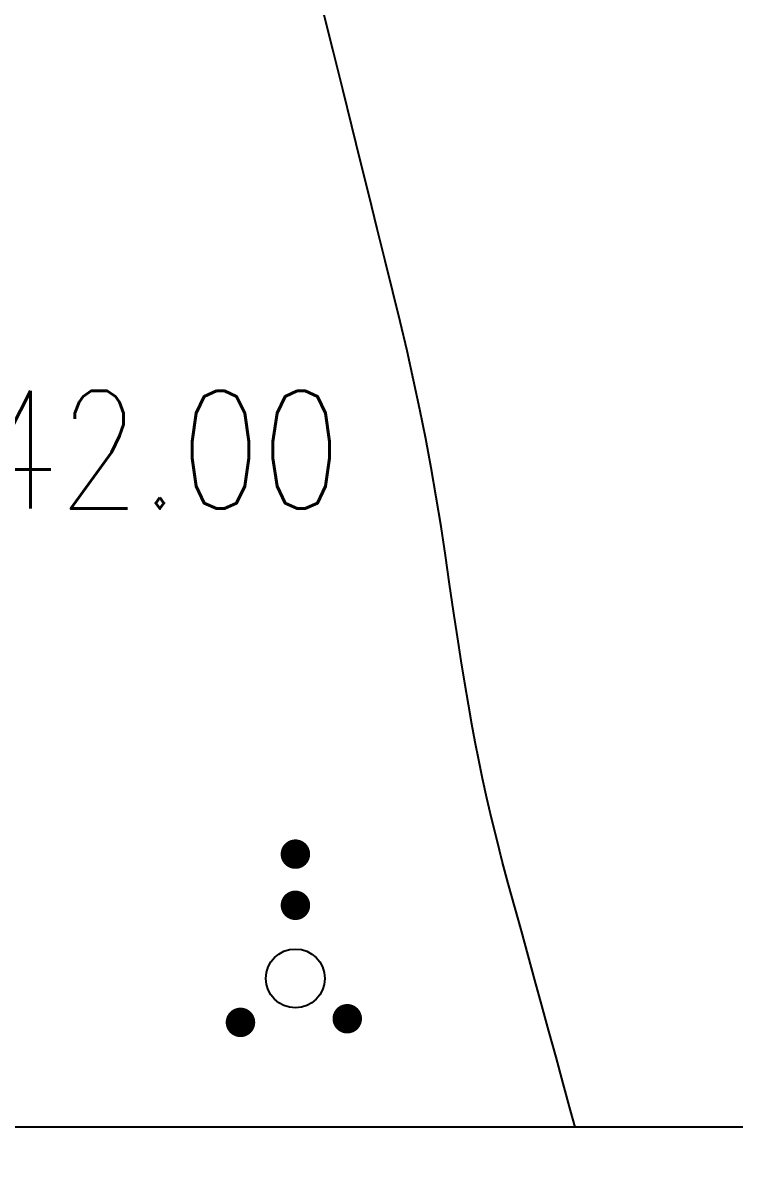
# Model space of a CAD drawing. Extents: x 39624947 to 39626627, y 3418539 to 3418836.
# Drawn here: x 39626533.92 to 39626546, y 3418672.89 to 3418692.45 of the extents above; entities that cross this region are included whole.
import ezdxf
from ezdxf.enums import TextEntityAlignment as Align

# ---------------------------------------------------------------- set-up
doc = ezdxf.new("R2010")
doc.units = 0
doc.layers.get('0').update_dxf_attribs({"linetype": 'CONTINUOUS'})
doc.layers.add('GCD', color=7, linetype='CONTINUOUS')
doc.layers.add('PUB_WALL', color=9, linetype='CONTINUOUS')
doc.styles.add('HZ', font='rs.shx', dxfattribs={"width": 0.8, "bigfont": 'hztxt.shx'})

# ---------------------------------------------------------------- blocks, each defined once
blk = doc.blocks.new('GC160')
at = {"const_width": 0.25}
for points in [[(1.584, 3.353, 1), (1.834, 3.353, 1)], [(1.584, 2.484, 1), (1.834, 2.484, 1)], [(2.464, 0.558, 1), (2.714, 0.558, 1)], [(0.652, 0.496, 1), (0.902, 0.496, 1)]]:
    blk.add_lwpolyline(points, format="xyb", close=True, dxfattribs=at)
blk.add_circle((1.709, 1.242), 0.5)
blk = doc.blocks.new('GC200')
at = {"linetype": 'Continuous', "const_width": 0.2, "flags": 128}
blk.add_lwpolyline([(-0.1, 0, 1), (0.1, 0, 1)], format="xyb", close=True, dxfattribs=at)
blk = doc.blocks.new('333377777')
at = {"layer": 'PUB_WALL', "color": 252, "ltscale": 0.01}
blk.add_lwpolyline([(39623291.375, 3417477.924), (39623291.295, 3417478.208), (39623291.17, 3417478.664), (39623291.048, 3417479.113), (39623290.927, 3417479.555), (39623290.808, 3417479.99), (39623290.69, 3417480.419), (39623290.574, 3417480.84), (39623290.459, 3417481.254), (39623290.346, 3417481.661), (39623290.237, 3417482.058), (39623290.136, 3417482.442), (39623290.042, 3417482.812), (39623289.954, 3417483.168), (39623289.874, 3417483.511), (39623289.801, 3417483.841), (39623289.736, 3417484.157), (39623289.677, 3417484.46), (39623289.621, 3417484.768), (39623289.563, 3417485.102), (39623289.502, 3417485.46), (39623289.44, 3417485.844), (39623289.376, 3417486.252), (39623289.31, 3417486.686), (39623289.242, 3417487.145), (39623289.171, 3417487.628), (39623289.097, 3417488.125), (39623289.016, 3417488.621), (39623288.929, 3417489.118), (39623288.836, 3417489.614), (39623288.737, 3417490.111), (39623288.631, 3417490.608), (39623288.519, 3417491.105), (39623288.401, 3417491.602), (39623288.277, 3417492.108), (39623288.149, 3417492.634), (39623288.015, 3417493.178), (39623287.876, 3417493.741), (39623287.732, 3417494.322), (39623287.584, 3417494.923), (39623287.43, 3417495.542), (39623287.271, 3417496.18), (39623287.114, 3417496.806)], dxfattribs=at)
ref = blk.add_blockref('GC200', (39623280.039, 3417489.426, 42), dxfattribs=at)
ref.add_attrib('height', '42.00', dxfattribs={"layer": 'GCD', "linetype": 'Continuous', "height": 2, "style": 'HZ', "width": 0.8}).set_placement((39623281.239, 3417489.426, 42), align=Align.MIDDLE_LEFT)
blk.add_blockref('GC160', (39623284.916, 3417479.206, 51.487), dxfattribs=at)

msp = doc.modelspace()

# ---------------------------------------------------------------- linework, layer by layer
at = {"linetype": 'Continuous', "flags": 128}
msp.add_lwpolyline([(39626586.862, 3418673.7), (39626480.091, 3418673.7), (39626480.091, 3418544.229)], dxfattribs=at)

# ---------------------------------------------------------------- block references
at = {"linetype": 'Continuous'}
msp.add_blockref('333377777', (3251.913, 1195.776), dxfattribs=at)

doc.saveas('drawing.dxf')
